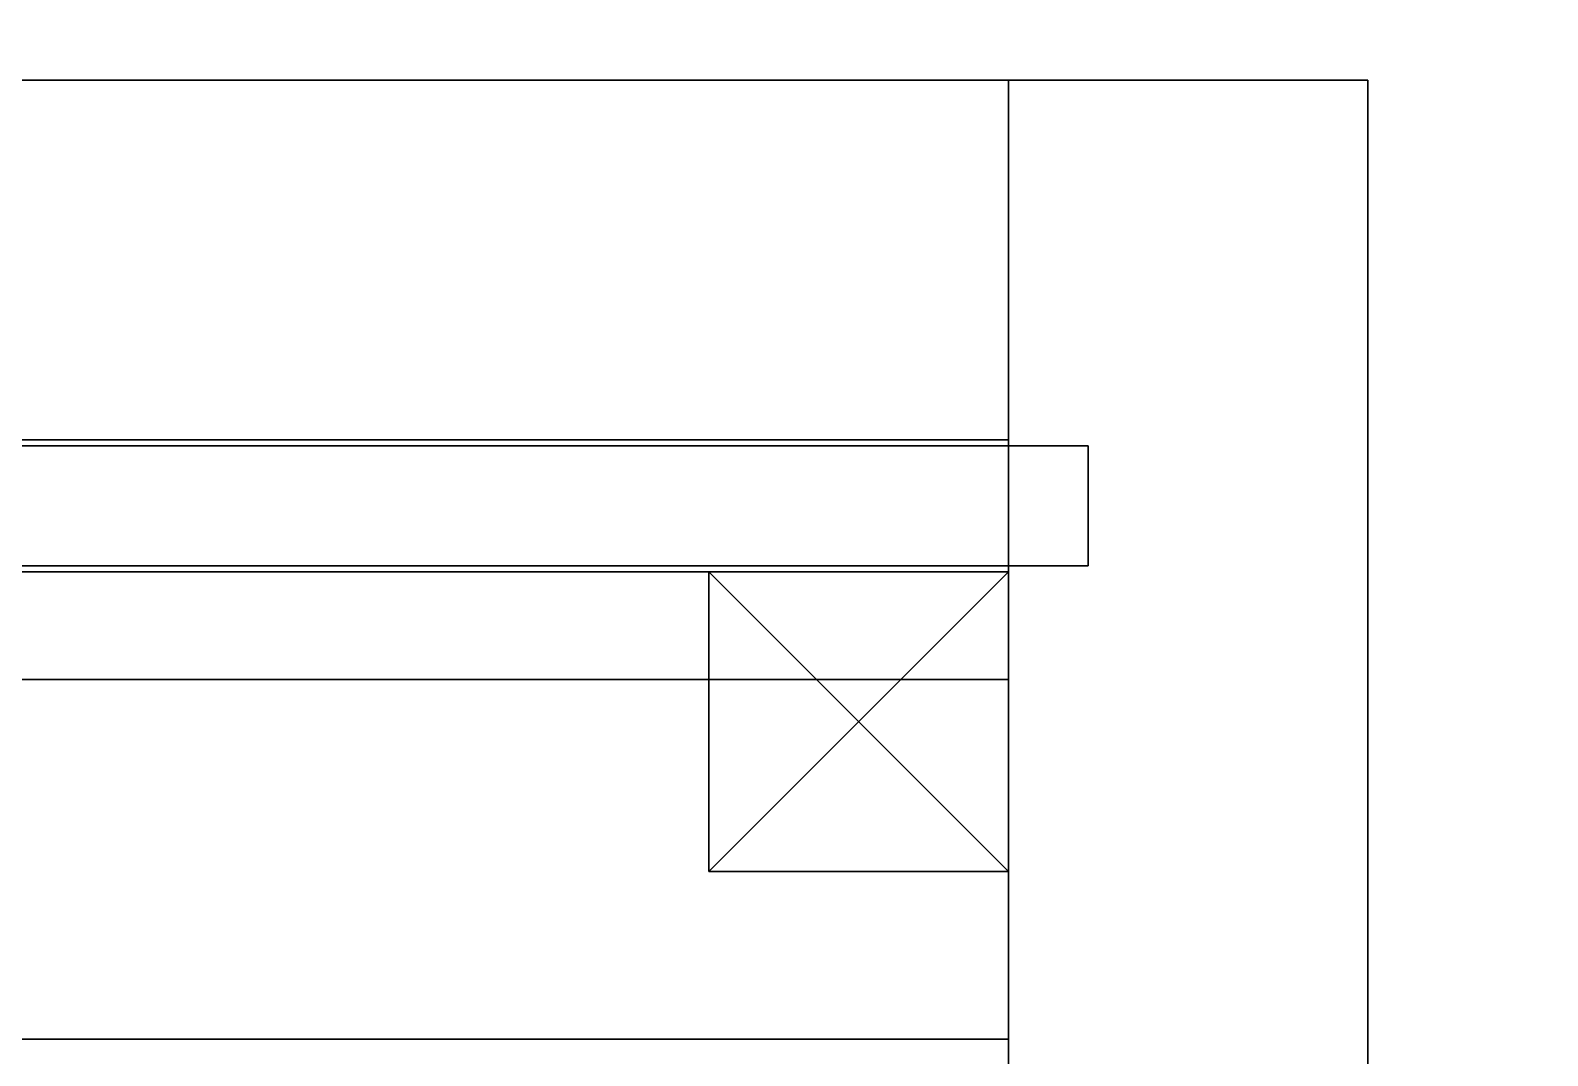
# Model space of a CAD drawing. Extents: x 0 to 2992, y -2739 to 0.
# Drawn here: x 1315 to 1391, y -168.8 to -117.5 of the extents above; entities that cross this region are included whole.
import ezdxf

# ---------------------------------------------------------------- set-up
doc = ezdxf.new("R2010")
doc.units = 0
for name, color, linetype in [('LAYER0', 7, 'CONTINUOUS'), ('LAYER100', 7, 'CONTINUOUS'), ('LAYER102', 7, 'CONTINUOUS'), ('LAYER103', 7, 'CONTINUOUS'), ('LAYER113', 253, 'CONTINUOUS'), ('LAYER114', 253, 'CONTINUOUS'), ('LAYER115', 253, 'CONTINUOUS'), ('LAYER116', 253, 'CONTINUOUS'), ('LAYER117', 7, 'CONTINUOUS'), ('LAYER127', 253, 'CONTINUOUS'), ('LAYER128', 253, 'CONTINUOUS'), ('LAYER129', 253, 'CONTINUOUS'), ('LAYER130', 253, 'CONTINUOUS'), ('LAYER89', 7, 'CONTINUOUS'), ('LAYER92', 7, 'CONTINUOUS'), ('LAYER96', 7, 'CONTINUOUS'), ('LAYER97', 7, 'CONTINUOUS')]:
    doc.layers.add(name, color=color, linetype=linetype)

msp = doc.modelspace()

# ---------------------------------------------------------------- linework, layer by layer
at = {"layer": 'LAYER0', "invisible_edges": 1}
for points in [[(2992.49, 0), (0, -2716.32), (0, 0), (2992.49, 0)], [(2992.49, -2716.32, 5), (0, 0, 5), (0, -2716.32, 5), (2992.49, -2716.32, 5)], [(0, 0, 5), (2992.49, -2716.32, 5), (2992.49, 0, 5), (0, 0, 5)], [(0, -2716.32), (2992.49, 0), (2992.49, -2716.32), (0, -2716.32)]]:
    msp.add_3dface(points, dxfattribs=at)
at = {"layer": 'LAYER100', "invisible_edges": 1}
for points in [[(1368, -138.3, 99), (573, -144.3, 99), (573, -138.3, 99), (1368, -138.3, 99)], [(573, -144.3, 99), (1368, -138.3, 99), (1368, -144.3, 99), (573, -144.3, 99)], [(1368, -144.3, 2530), (573, -138.3, 2530), (573, -144.3, 2530), (1368, -144.3, 2530)], [(573, -138.3, 2530), (1368, -144.3, 2530), (1368, -138.3, 2530), (573, -138.3, 2530)], [(573, -138.3, 2530), (1368, -138.3, 99), (573, -138.3, 99), (573, -138.3, 2530)], [(1368, -138.3, 99), (573, -138.3, 2530), (1368, -138.3, 2530), (1368, -138.3, 99)], [(1368, -138.3, 99), (1368, -144.3, 2530), (1368, -144.3, 99), (1368, -138.3, 99)], [(1368, -144.3, 2530), (1368, -138.3, 99), (1368, -138.3, 2530), (1368, -144.3, 2530)], [(1368, -144.3, 2530), (573, -144.3, 99), (1368, -144.3, 99), (1368, -144.3, 2530)], [(573, -144.3, 99), (1368, -144.3, 2530), (573, -144.3, 2530), (573, -144.3, 99)]]:
    msp.add_3dface(points, dxfattribs=at)
at = {"layer": 'LAYER102', "invisible_edges": 1}
for points in [[(1364, -120, 1374.5), (577, -120, 1254.5), (577, -120, 1374.5), (1364, -120, 1374.5)], [(577, -120, 1254.5), (1364, -120, 1374.5), (1364, -120, 1254.5), (577, -120, 1254.5)], [(1364, -138, 1254.5), (577, -120, 1254.5), (1364, -120, 1254.5), (1364, -138, 1254.5)], [(577, -120, 1254.5), (1364, -138, 1254.5), (577, -138, 1254.5), (577, -120, 1254.5)], [(577, -138, 1374.5), (1364, -120, 1374.5), (577, -120, 1374.5), (577, -138, 1374.5)], [(1364, -120, 1374.5), (577, -138, 1374.5), (1364, -138, 1374.5), (1364, -120, 1374.5)], [(1364, -120, 1374.5), (1364, -138, 1254.5), (1364, -120, 1254.5), (1364, -120, 1374.5)], [(1364, -138, 1254.5), (1364, -120, 1374.5), (1364, -138, 1374.5), (1364, -138, 1254.5)], [(1364, -138, 1254.5), (577, -138, 1374.5), (577, -138, 1254.5), (1364, -138, 1254.5)], [(577, -138, 1374.5), (1364, -138, 1254.5), (1364, -138, 1374.5), (577, -138, 1374.5)]]:
    msp.add_3dface(points, dxfattribs=at)
at = {"layer": 'LAYER103', "invisible_edges": 1}
for points in [[(577, -144.6001, 871), (1364, -620.0001, 871), (1364, -144.6001, 871), (577, -144.6001, 871)], [(1364, -620.0001, 871), (577, -144.6001, 871), (577, -620.0001, 871), (1364, -620.0001, 871)], [(1364, -144.6001, 853), (577, -144.6001, 871), (1364, -144.6001, 871), (1364, -144.6001, 853)], [(577, -144.6001, 871), (1364, -144.6001, 853), (577, -144.6001, 853), (577, -144.6001, 871)], [(577, -620.0001, 853), (1364, -144.6001, 853), (1364, -620.0001, 853), (577, -620.0001, 853)], [(1364, -144.6001, 853), (577, -620.0001, 853), (577, -144.6001, 853), (1364, -144.6001, 853)], [(1364, -144.6001, 853), (1364, -620.0001, 871), (1364, -620.0001, 853), (1364, -144.6001, 853)], [(1364, -620.0001, 871), (1364, -144.6001, 853), (1364, -144.6001, 871), (1364, -620.0001, 871)]]:
    msp.add_3dface(points, dxfattribs=at)
at = {"layer": 'LAYER113'}
for points in [[(1364, -144.6001, 871), (1364, -144.6001, 856), (1349, -144.6001, 871), (1364, -144.6001, 871)], [(1349, -144.6001, 871), (1364, -144.6001, 856), (1349, -144.6001, 856), (1349, -144.6001, 871)], [(1364, -159.6001, 871), (1364, -144.6001, 871), (1349, -159.6001, 871), (1364, -159.6001, 871)], [(1349, -159.6001, 871), (1364, -144.6001, 871), (1349, -144.6001, 871), (1349, -159.6001, 871)], [(1349, -159.6001, 871), (1349, -144.6001, 871), (1349, -159.6001, 856), (1349, -159.6001, 871)], [(1349, -159.6001, 856), (1349, -144.6001, 871), (1349, -144.6001, 856), (1349, -159.6001, 856)], [(1349, -159.6001, 856), (1349, -144.6001, 856), (1364, -159.6001, 856), (1349, -159.6001, 856)], [(1364, -159.6001, 856), (1349, -144.6001, 856), (1364, -144.6001, 856), (1364, -159.6001, 856)], [(1364, -159.6001, 871), (1364, -159.6001, 856), (1364, -144.6001, 871), (1364, -159.6001, 871)], [(1364, -144.6001, 871), (1364, -159.6001, 856), (1364, -144.6001, 856), (1364, -144.6001, 871)], [(1349, -159.6001, 871), (1349, -159.6001, 856), (1364, -159.6001, 871), (1349, -159.6001, 871)], [(1364, -159.6001, 871), (1349, -159.6001, 856), (1364, -159.6001, 856), (1364, -159.6001, 871)]]:
    msp.add_3dface(points, dxfattribs=at)
at = {"layer": 'LAYER114'}
for points in [[(1364, -144.6001, 871), (1364, -144.6001, 856), (1349, -144.6001, 871), (1364, -144.6001, 871)], [(1349, -144.6001, 871), (1364, -144.6001, 856), (1349, -144.6001, 856), (1349, -144.6001, 871)], [(1364, -159.6001, 871), (1364, -144.6001, 871), (1349, -159.6001, 871), (1364, -159.6001, 871)], [(1349, -159.6001, 871), (1364, -144.6001, 871), (1349, -144.6001, 871), (1349, -159.6001, 871)], [(1349, -159.6001, 871), (1349, -144.6001, 871), (1349, -159.6001, 856), (1349, -159.6001, 871)], [(1349, -159.6001, 856), (1349, -144.6001, 871), (1349, -144.6001, 856), (1349, -159.6001, 856)], [(1349, -159.6001, 856), (1349, -144.6001, 856), (1364, -159.6001, 856), (1349, -159.6001, 856)], [(1364, -159.6001, 856), (1349, -144.6001, 856), (1364, -144.6001, 856), (1364, -159.6001, 856)], [(1364, -159.6001, 871), (1364, -159.6001, 856), (1364, -144.6001, 871), (1364, -159.6001, 871)], [(1364, -144.6001, 871), (1364, -159.6001, 856), (1364, -144.6001, 856), (1364, -144.6001, 871)], [(1349, -159.6001, 871), (1349, -159.6001, 856), (1364, -159.6001, 871), (1349, -159.6001, 871)], [(1364, -159.6001, 871), (1349, -159.6001, 856), (1364, -159.6001, 856), (1364, -159.6001, 871)]]:
    msp.add_3dface(points, dxfattribs=at)
at = {"layer": 'LAYER115'}
for points in [[(1364, -144.6001, 871), (1364, -144.6001, 856), (1349, -144.6001, 871), (1364, -144.6001, 871)], [(1349, -144.6001, 871), (1364, -144.6001, 856), (1349, -144.6001, 856), (1349, -144.6001, 871)], [(1364, -159.6001, 871), (1364, -144.6001, 871), (1349, -159.6001, 871), (1364, -159.6001, 871)], [(1349, -159.6001, 871), (1364, -144.6001, 871), (1349, -144.6001, 871), (1349, -159.6001, 871)], [(1349, -159.6001, 871), (1349, -144.6001, 871), (1349, -159.6001, 856), (1349, -159.6001, 871)], [(1349, -159.6001, 856), (1349, -144.6001, 871), (1349, -144.6001, 856), (1349, -159.6001, 856)], [(1349, -159.6001, 856), (1349, -144.6001, 856), (1364, -159.6001, 856), (1349, -159.6001, 856)], [(1364, -159.6001, 856), (1349, -144.6001, 856), (1364, -144.6001, 856), (1364, -159.6001, 856)], [(1364, -159.6001, 871), (1364, -159.6001, 856), (1364, -144.6001, 871), (1364, -159.6001, 871)], [(1364, -144.6001, 871), (1364, -159.6001, 856), (1364, -144.6001, 856), (1364, -144.6001, 871)], [(1349, -159.6001, 871), (1349, -159.6001, 856), (1364, -159.6001, 871), (1349, -159.6001, 871)], [(1364, -159.6001, 871), (1349, -159.6001, 856), (1364, -159.6001, 856), (1364, -159.6001, 871)]]:
    msp.add_3dface(points, dxfattribs=at)
at = {"layer": 'LAYER116'}
for points in [[(1364, -144.6001, 871), (1364, -144.6001, 856), (1349, -144.6001, 871), (1364, -144.6001, 871)], [(1349, -144.6001, 871), (1364, -144.6001, 856), (1349, -144.6001, 856), (1349, -144.6001, 871)], [(1364, -159.6001, 871), (1364, -144.6001, 871), (1349, -159.6001, 871), (1364, -159.6001, 871)], [(1349, -159.6001, 871), (1364, -144.6001, 871), (1349, -144.6001, 871), (1349, -159.6001, 871)], [(1349, -159.6001, 871), (1349, -144.6001, 871), (1349, -159.6001, 856), (1349, -159.6001, 871)], [(1349, -159.6001, 856), (1349, -144.6001, 871), (1349, -144.6001, 856), (1349, -159.6001, 856)], [(1349, -159.6001, 856), (1349, -144.6001, 856), (1364, -159.6001, 856), (1349, -159.6001, 856)], [(1364, -159.6001, 856), (1349, -144.6001, 856), (1364, -144.6001, 856), (1364, -159.6001, 856)], [(1364, -159.6001, 871), (1364, -159.6001, 856), (1364, -144.6001, 871), (1364, -159.6001, 871)], [(1364, -144.6001, 871), (1364, -159.6001, 856), (1364, -144.6001, 856), (1364, -144.6001, 871)], [(1349, -159.6001, 871), (1349, -159.6001, 856), (1364, -159.6001, 871), (1349, -159.6001, 871)], [(1364, -159.6001, 871), (1349, -159.6001, 856), (1364, -159.6001, 856), (1364, -159.6001, 871)]]:
    msp.add_3dface(points, dxfattribs=at)
at = {"layer": 'LAYER117', "invisible_edges": 1}
for points in [[(577, -144.6001, 1989), (1364, -620.0001, 1989), (1364, -144.6001, 1989), (577, -144.6001, 1989)], [(1364, -620.0001, 1989), (577, -144.6001, 1989), (577, -620.0001, 1989), (1364, -620.0001, 1989)], [(1364, -144.6001, 1971), (577, -144.6001, 1989), (1364, -144.6001, 1989), (1364, -144.6001, 1971)], [(577, -144.6001, 1989), (1364, -144.6001, 1971), (577, -144.6001, 1971), (577, -144.6001, 1989)], [(577, -620.0001, 1971), (1364, -144.6001, 1971), (1364, -620.0001, 1971), (577, -620.0001, 1971)], [(1364, -144.6001, 1971), (577, -620.0001, 1971), (577, -144.6001, 1971), (1364, -144.6001, 1971)], [(1364, -144.6001, 1971), (1364, -620.0001, 1989), (1364, -620.0001, 1971), (1364, -144.6001, 1971)], [(1364, -620.0001, 1989), (1364, -144.6001, 1971), (1364, -144.6001, 1989), (1364, -620.0001, 1989)]]:
    msp.add_3dface(points, dxfattribs=at)
at = {"layer": 'LAYER127'}
for points in [[(1364, -144.6001, 1989), (1364, -144.6001, 1974), (1349, -144.6001, 1989), (1364, -144.6001, 1989)], [(1349, -144.6001, 1989), (1364, -144.6001, 1974), (1349, -144.6001, 1974), (1349, -144.6001, 1989)], [(1364, -159.6001, 1989), (1364, -144.6001, 1989), (1349, -159.6001, 1989), (1364, -159.6001, 1989)], [(1349, -159.6001, 1989), (1364, -144.6001, 1989), (1349, -144.6001, 1989), (1349, -159.6001, 1989)], [(1349, -159.6001, 1989), (1349, -144.6001, 1989), (1349, -159.6001, 1974), (1349, -159.6001, 1989)], [(1349, -159.6001, 1974), (1349, -144.6001, 1989), (1349, -144.6001, 1974), (1349, -159.6001, 1974)], [(1349, -159.6001, 1974), (1349, -144.6001, 1974), (1364, -159.6001, 1974), (1349, -159.6001, 1974)], [(1364, -159.6001, 1974), (1349, -144.6001, 1974), (1364, -144.6001, 1974), (1364, -159.6001, 1974)], [(1364, -159.6001, 1989), (1364, -159.6001, 1974), (1364, -144.6001, 1989), (1364, -159.6001, 1989)], [(1364, -144.6001, 1989), (1364, -159.6001, 1974), (1364, -144.6001, 1974), (1364, -144.6001, 1989)], [(1349, -159.6001, 1989), (1349, -159.6001, 1974), (1364, -159.6001, 1989), (1349, -159.6001, 1989)], [(1364, -159.6001, 1989), (1349, -159.6001, 1974), (1364, -159.6001, 1974), (1364, -159.6001, 1989)]]:
    msp.add_3dface(points, dxfattribs=at)
at = {"layer": 'LAYER128'}
for points in [[(1364, -144.6001, 1989), (1364, -144.6001, 1974), (1349, -144.6001, 1989), (1364, -144.6001, 1989)], [(1349, -144.6001, 1989), (1364, -144.6001, 1974), (1349, -144.6001, 1974), (1349, -144.6001, 1989)], [(1364, -159.6001, 1989), (1364, -144.6001, 1989), (1349, -159.6001, 1989), (1364, -159.6001, 1989)], [(1349, -159.6001, 1989), (1364, -144.6001, 1989), (1349, -144.6001, 1989), (1349, -159.6001, 1989)], [(1349, -159.6001, 1989), (1349, -144.6001, 1989), (1349, -159.6001, 1974), (1349, -159.6001, 1989)], [(1349, -159.6001, 1974), (1349, -144.6001, 1989), (1349, -144.6001, 1974), (1349, -159.6001, 1974)], [(1349, -159.6001, 1974), (1349, -144.6001, 1974), (1364, -159.6001, 1974), (1349, -159.6001, 1974)], [(1364, -159.6001, 1974), (1349, -144.6001, 1974), (1364, -144.6001, 1974), (1364, -159.6001, 1974)], [(1364, -159.6001, 1989), (1364, -159.6001, 1974), (1364, -144.6001, 1989), (1364, -159.6001, 1989)], [(1364, -144.6001, 1989), (1364, -159.6001, 1974), (1364, -144.6001, 1974), (1364, -144.6001, 1989)], [(1349, -159.6001, 1989), (1349, -159.6001, 1974), (1364, -159.6001, 1989), (1349, -159.6001, 1989)], [(1364, -159.6001, 1989), (1349, -159.6001, 1974), (1364, -159.6001, 1974), (1364, -159.6001, 1989)]]:
    msp.add_3dface(points, dxfattribs=at)
at = {"layer": 'LAYER129'}
for points in [[(1364, -144.6001, 1989), (1364, -144.6001, 1974), (1349, -144.6001, 1989), (1364, -144.6001, 1989)], [(1349, -144.6001, 1989), (1364, -144.6001, 1974), (1349, -144.6001, 1974), (1349, -144.6001, 1989)], [(1364, -159.6001, 1989), (1364, -144.6001, 1989), (1349, -159.6001, 1989), (1364, -159.6001, 1989)], [(1349, -159.6001, 1989), (1364, -144.6001, 1989), (1349, -144.6001, 1989), (1349, -159.6001, 1989)], [(1349, -159.6001, 1989), (1349, -144.6001, 1989), (1349, -159.6001, 1974), (1349, -159.6001, 1989)], [(1349, -159.6001, 1974), (1349, -144.6001, 1989), (1349, -144.6001, 1974), (1349, -159.6001, 1974)], [(1349, -159.6001, 1974), (1349, -144.6001, 1974), (1364, -159.6001, 1974), (1349, -159.6001, 1974)], [(1364, -159.6001, 1974), (1349, -144.6001, 1974), (1364, -144.6001, 1974), (1364, -159.6001, 1974)], [(1364, -159.6001, 1989), (1364, -159.6001, 1974), (1364, -144.6001, 1989), (1364, -159.6001, 1989)], [(1364, -144.6001, 1989), (1364, -159.6001, 1974), (1364, -144.6001, 1974), (1364, -144.6001, 1989)], [(1349, -159.6001, 1989), (1349, -159.6001, 1974), (1364, -159.6001, 1989), (1349, -159.6001, 1989)], [(1364, -159.6001, 1989), (1349, -159.6001, 1974), (1364, -159.6001, 1974), (1364, -159.6001, 1989)]]:
    msp.add_3dface(points, dxfattribs=at)
at = {"layer": 'LAYER130'}
for points in [[(1364, -144.6001, 1989), (1364, -144.6001, 1974), (1349, -144.6001, 1989), (1364, -144.6001, 1989)], [(1349, -144.6001, 1989), (1364, -144.6001, 1974), (1349, -144.6001, 1974), (1349, -144.6001, 1989)], [(1364, -159.6001, 1989), (1364, -144.6001, 1989), (1349, -159.6001, 1989), (1364, -159.6001, 1989)], [(1349, -159.6001, 1989), (1364, -144.6001, 1989), (1349, -144.6001, 1989), (1349, -159.6001, 1989)], [(1349, -159.6001, 1989), (1349, -144.6001, 1989), (1349, -159.6001, 1974), (1349, -159.6001, 1989)], [(1349, -159.6001, 1974), (1349, -144.6001, 1989), (1349, -144.6001, 1974), (1349, -159.6001, 1974)], [(1349, -159.6001, 1974), (1349, -144.6001, 1974), (1364, -159.6001, 1974), (1349, -159.6001, 1974)], [(1364, -159.6001, 1974), (1349, -144.6001, 1974), (1364, -144.6001, 1974), (1364, -159.6001, 1974)], [(1364, -159.6001, 1989), (1364, -159.6001, 1974), (1364, -144.6001, 1989), (1364, -159.6001, 1989)], [(1364, -144.6001, 1989), (1364, -159.6001, 1974), (1364, -144.6001, 1974), (1364, -144.6001, 1989)], [(1349, -159.6001, 1989), (1349, -159.6001, 1974), (1364, -159.6001, 1989), (1349, -159.6001, 1989)], [(1364, -159.6001, 1989), (1349, -159.6001, 1974), (1364, -159.6001, 1974), (1364, -159.6001, 1989)]]:
    msp.add_3dface(points, dxfattribs=at)
at = {"layer": 'LAYER89', "invisible_edges": 1}
for points in [[(1364, -120, 5), (1364, -680, 2545), (1364, -120, 2545), (1364, -120, 5)], [(1364, -680, 2545), (1364, -120, 5), (1364, -680, 5), (1364, -680, 2545)], [(1364, -120, 5), (1382, -680, 5), (1364, -680, 5), (1364, -120, 5)], [(1382, -680, 5), (1364, -120, 5), (1382, -120, 5), (1382, -680, 5)], [(1382, -120, 2545), (1364, -680, 2545), (1382, -680, 2545), (1382, -120, 2545)], [(1364, -680, 2545), (1382, -120, 2545), (1364, -120, 2545), (1364, -680, 2545)], [(1382, -120, 2545), (1364, -120, 5), (1364, -120, 2545), (1382, -120, 2545)], [(1364, -120, 5), (1382, -120, 2545), (1382, -120, 5), (1364, -120, 5)], [(1382, -680, 5), (1382, -120, 2545), (1382, -680, 2545), (1382, -680, 5)], [(1382, -120, 2545), (1382, -680, 5), (1382, -120, 5), (1382, -120, 2545)]]:
    msp.add_3dface(points, dxfattribs=at)
at = {"layer": 'LAYER92', "invisible_edges": 1}
for points in [[(1364, -120, 85), (577, -680, 85), (577, -120, 85), (1364, -120, 85)], [(577, -680, 85), (1364, -120, 85), (1364, -680, 85), (577, -680, 85)], [(577, -120, 103), (1364, -120, 85), (577, -120, 85), (577, -120, 103)], [(1364, -120, 85), (577, -120, 103), (1364, -120, 103), (1364, -120, 85)], [(1364, -680, 103), (577, -120, 103), (577, -680, 103), (1364, -680, 103)], [(577, -120, 103), (1364, -680, 103), (1364, -120, 103), (577, -120, 103)], [(1364, -120, 85), (1364, -680, 103), (1364, -680, 85), (1364, -120, 85)], [(1364, -680, 103), (1364, -120, 85), (1364, -120, 103), (1364, -680, 103)]]:
    msp.add_3dface(points, dxfattribs=at)
at = {"layer": 'LAYER96', "invisible_edges": 1}
for points in [[(1364, -150, 85), (577, -150, 5), (577, -150, 85), (1364, -150, 85)], [(577, -150, 5), (1364, -150, 85), (1364, -150, 5), (577, -150, 5)], [(1364, -168, 5), (577, -150, 5), (1364, -150, 5), (1364, -168, 5)], [(577, -150, 5), (1364, -168, 5), (577, -168, 5), (577, -150, 5)], [(577, -168, 85), (1364, -150, 85), (577, -150, 85), (577, -168, 85)], [(1364, -150, 85), (577, -168, 85), (1364, -168, 85), (1364, -150, 85)], [(1364, -150, 85), (1364, -168, 5), (1364, -150, 5), (1364, -150, 85)], [(1364, -168, 5), (1364, -150, 85), (1364, -168, 85), (1364, -168, 5)], [(1364, -168, 5), (577, -168, 85), (577, -168, 5), (1364, -168, 5)], [(577, -168, 85), (1364, -168, 5), (1364, -168, 85), (577, -168, 85)]]:
    msp.add_3dface(points, dxfattribs=at)
at = {"layer": 'LAYER97', "invisible_edges": 1}
for points in [[(577, -120, 2544), (1364, -680, 2544), (1364, -120, 2544), (577, -120, 2544)], [(1364, -680, 2544), (577, -120, 2544), (577, -680, 2544), (1364, -680, 2544)], [(1364, -120, 2526), (577, -120, 2544), (1364, -120, 2544), (1364, -120, 2526)], [(577, -120, 2544), (1364, -120, 2526), (577, -120, 2526), (577, -120, 2544)], [(577, -680, 2526), (1364, -120, 2526), (1364, -680, 2526), (577, -680, 2526)], [(1364, -120, 2526), (577, -680, 2526), (577, -120, 2526), (1364, -120, 2526)], [(1364, -120, 2526), (1364, -680, 2544), (1364, -680, 2526), (1364, -120, 2526)], [(1364, -680, 2544), (1364, -120, 2526), (1364, -120, 2544), (1364, -680, 2544)]]:
    msp.add_3dface(points, dxfattribs=at)

doc.saveas('drawing.dxf')
